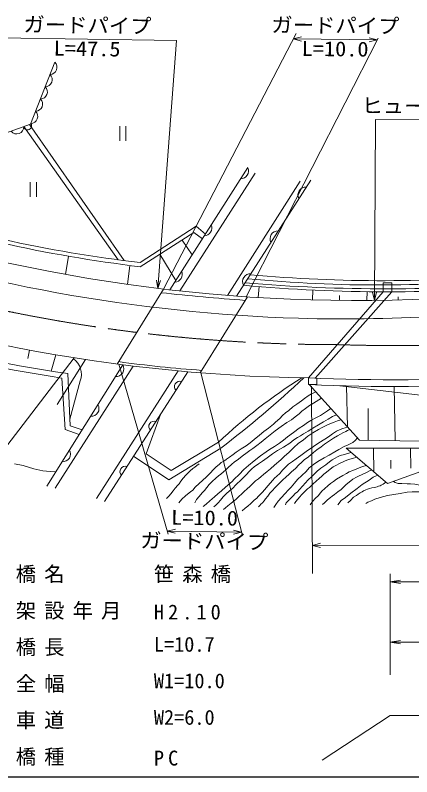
# Model space of a CAD drawing. Units: millimetres at full size, sheet at 1:1000; details may follow other scales. Extents: x 40000 to 680000, y 20000 to 380000.
# Drawn here: x 118859 to 167669, y 205000 to 298820 of the extents above; entities that cross this region are included whole.
import ezdxf
from ezdxf.enums import TextEntityAlignment as Align

# ---------------------------------------------------------------- set-up
doc = ezdxf.new("R2010")
doc.units = ezdxf.units.MM
doc.header["$LTSCALE"] = 1000
doc.linetypes.add('CHAIN', pattern=[18.5, 12, -1.5, 3.5, -1.5])
for name, color, linetype, lineweight in [('M-BGD', 7, 'Continuous', 13), ('M-BGD-HTXT', 7, 'Continuous', 13), ('M-BGD-OTRS1', 7, 'Continuous', 13), ('M-BMK', 2, 'CHAIN', 13), ('M-STR-HTXT', 7, 'Continuous', 13), ('M-STR-STR', 1, 'Continuous', 13), ('M-TTL-BAND', 7, 'Continuous', 25)]:
    doc.layers.add(name, color=color, linetype=linetype, lineweight=lineweight)
doc.styles.add('ＭＳ ゴシック', font='')
doc.styles.get('ＭＳ ゴシック').set_extended_font_data('MS Gothic')

# ---------------------------------------------------------------- blocks, each defined once
blk = doc.blocks.new('open_arrow')
at = {"color": 0, "linetype": 'Continuous', "lineweight": -2}
blk.add_lwpolyline([(7.5, 1.25), (0, 0), (7.5, -1.25)], dxfattribs=at)

msp = doc.modelspace()

# ---------------------------------------------------------------- linework, layer by layer
at = {"layer": 'M-BGD'}
for p, q in [((120735, 285383), (123740, 293026)), ((111802, 282206), (120735, 285383)), ((132248, 268598), (120623, 285343)), ((119919, 285093), (131542, 268690)), ((131717, 283336), (131717, 285152)), ((132480, 283336), (132480, 285152)), ((137894, 264986), (147501, 280062)), ((139133, 264847), (148377, 279363)), ((120712, 276454), (120712, 278270)), ((121475, 276454), (121475, 278270)), ((144968, 264300), (153921, 278375)), ((146106, 264213), (155240, 278512)), ((141128, 272831), (134247, 268352)), ((141128, 272831), (142277, 271865)), ((140856, 272057), (134257, 267831)), ((140856, 272057), (141891, 271260)), ((139390, 271118), (140643, 269301)), ((138630, 266141), (136678, 269381)), ((125432, 269132), (125025, 266890)), ((132673, 265656), (132974, 267991)), ((164168, 264747), (164161, 265844)), ((164161, 265844), (165229, 265844)), ((165229, 265844), (165230, 264745)), ((148867, 265384), (148752, 264037)), ((155498, 264967), (155435, 263747)), ((162160, 264765), (162131, 263681)), ((158771, 264303), (158765, 263686)), ((166009, 263745), (166005, 264145)), ((120396, 256523), (120609, 257568)), ((123289, 254982), (123850, 256989)), ((124022, 250876), (127509, 256400)), ((122741, 240791), (132095, 255760)), ((123762, 240537), (133371, 255601)), ((125630, 248241), (125315, 254673)), ((128841, 239294), (138899, 255005)), ((129863, 238921), (140113, 254895)), ((125020, 247774), (124611, 254127)), ((126849, 253783), (125590, 249059)), ((154946, 254143), (154955, 253344)), ((154955, 253344), (155970, 253334)), ((155031, 253334), (161227, 246480)), ((155970, 253334), (155977, 254099)), ((159636, 253153), (159778, 248082)), ((165487, 253074), (165613, 246399)), ((136733, 249628), (134985, 244789)), ((162311, 250350), (162307, 246460)), ((126724, 247165), (125020, 247774)), ((127088, 247747), (125630, 248241)), ((138037, 242744), (143862, 246208)), ((168695, 246343), (161227, 246480)), ((137749, 241579), (144148, 245476)), ((176649, 245503), (159593, 245463)), ((159593, 245463), (164689, 241123)), ((162948, 245471), (162982, 242577)), ((164689, 241123), (176649, 245503)), ((167538, 242999), (167533, 245481)), ((133433, 244485), (137749, 241579)), ((134985, 244789), (138037, 242744)), ((165113, 242985), (165106, 244001))]:
    msp.add_line(p, q, dxfattribs=at)
for points in [[(138998, 238766), (139363, 239205), (139811, 239593), (140076, 239799), (140420, 240105), (140716, 240329), (141014, 240676), (141518, 241138), (141920, 241520), (142390, 241970), (142840, 242421), (143248, 242852), (143611, 243201), (143943, 243472), (144227, 243697), (144616, 243939), (144867, 244113), (145223, 244373), (145668, 244700), (146071, 245004), (146662, 245398), (147271, 245783), (147790, 246132), (148274, 246544), (148910, 247081), (149458, 247517), (150040, 247928), (150631, 248430), (150900, 248698), (151419, 249155), (151762, 249515), (152137, 249835), (152534, 250141), (153049, 250568), (153538, 250919), (154100, 251312), (154461, 251586), (154928, 251931), (155342, 252179), (155610, 252306), (155871, 252404)], [(140946, 238760), (141188, 239139), (141486, 239533), (141877, 239987), (142151, 240257), (142461, 240627), (142749, 240992), (143105, 241376), (143534, 241784), (143863, 242077), (144150, 242278), (144479, 242552), (144767, 242808), (145041, 243054), (145509, 243497), (145822, 243745), (146337, 244130), (146791, 244482), (147423, 244933), (147752, 245198), (148108, 245459), (148579, 245829), (149118, 246239), (149630, 246637), (150233, 247112), (150854, 247633), (151599, 248139), (152309, 248638), (152846, 248971), (153326, 249335), (153829, 249728), (154135, 250047), (154574, 250385), (155076, 250753), (155562, 251037), (155895, 251243), (156211, 251425), (156557, 251645)], [(141972, 238304), (142348, 238591), (142795, 238985), (143377, 239477), (143807, 239862), (144264, 240238), (144738, 240686), (145546, 241388), (145788, 241683), (146406, 242220), (147014, 242847), (147561, 243331), (148259, 243913), (149066, 244554), (149763, 245027), (150172, 245309), (150774, 245686), (151371, 246084), (151881, 246460), (152373, 246872), (153099, 247418), (153800, 247930), (154350, 248288), (154836, 248647), (155246, 248877), (155872, 249222), (156422, 249523), (156934, 249838), (157306, 250099), (157707, 250373)], [(143317, 238253), (143560, 238467), (143848, 238755), (144131, 239070), (144474, 239495), (144871, 239883), (145191, 240198), (145641, 240564), (146020, 240966), (146723, 241640), (147024, 241969), (147312, 242243), (147641, 242604), (147979, 242919), (148262, 243197), (148796, 243554), (149305, 243893), (149874, 244302), (150539, 244788), (151153, 245179), (151901, 245626), (152651, 246080), (153156, 246503), (153598, 246778), (153962, 247008), (154362, 247259), (154916, 247594), (155492, 247965), (156169, 248367), (156796, 248745), (157372, 249052), (157932, 249369), (158415, 249590)], [(144502, 237921), (144730, 238125), (145018, 238368), (145427, 238694), (145996, 239161), (146342, 239480), (146790, 239883), (147084, 240184), (147365, 240427), (147788, 240784), (148095, 241129), (148446, 241449), (148805, 241704), (149150, 242005), (149419, 242229), (149885, 242606), (150293, 242919), (150785, 243402), (151546, 244056), (151985, 244477), (152549, 244942), (153158, 245560), (153690, 246057), (154336, 246523), (154860, 246958), (155500, 247380), (156187, 247785), (156644, 248032), (157119, 248264), (157590, 248488), (158106, 248698), (158517, 248845), (158978, 248968)], [(146784, 237745), (147161, 238072), (147506, 238347), (147870, 238686), (148286, 239076), (148600, 239338), (148759, 239511), (148990, 239767), (149316, 240074), (149534, 240338), (150003, 240902), (150236, 241181), (150556, 241523), (150793, 241802), (151076, 242044), (151414, 242364), (151775, 242790), (152146, 243161), (152498, 243506), (152984, 243839), (153457, 244171), (154017, 244576), (154663, 245062), (155561, 245691), (156002, 245985), (156437, 246260), (156783, 246465), (157186, 246708), (157601, 247008), (157928, 247251), (158403, 247562), (158847, 247793), (159180, 247908), (159778, 248082)], [(148817, 238254), (148961, 238426), (149104, 238575), (149283, 238729), (149490, 239004), (149678, 239241), (149943, 239568), (150214, 239933), (150475, 240207), (150843, 240632), (151098, 240888), (151414, 241208), (151779, 241587), (152163, 241916), (152574, 242281), (152886, 242552), (153359, 242974), (153787, 243416), (154107, 243735), (154433, 244030), (154954, 244426), (155562, 244947), (155964, 245290), (156512, 245655), (156934, 245965), (157430, 246308), (158037, 246706), (158518, 246990), (158880, 247199), (159196, 247369), (159568, 247538), (159748, 247649), (160053, 247779)], [(150695, 238172), (150952, 238544), (151243, 238949), (151631, 239415), (152062, 239859), (152497, 240344), (152812, 240696), (153241, 241171), (153616, 241605), (154150, 242106), (154669, 242618), (155060, 243049), (155576, 243479), (156117, 243826), (156894, 244301), (157501, 244620), (158182, 245012), (158693, 245318), (159351, 245675), (159848, 245895), (160423, 246199), (160710, 246417), (160991, 246742)], [(152120, 238521), (152216, 238728), (152386, 238905), (152661, 239182), (153062, 239599), (153337, 239881), (153588, 240124), (153815, 240345), (154275, 240855), (154553, 241184), (154934, 241566), (155385, 241984), (155742, 242352), (156042, 242659), (156496, 243024), (157077, 243445), (157528, 243786), (157864, 244034), (158233, 244253), (158520, 244419), (158869, 244589), (159372, 244716), (159760, 244807), (160191, 244954)], [(153251, 238676), (153407, 238930), (153663, 239217), (153882, 239485), (154111, 239725), (154358, 239988), (154590, 240229), (154844, 240464), (155086, 240644), (155530, 241081), (155914, 241402), (156270, 241731), (156581, 242032), (156836, 242279), (157193, 242535), (157619, 242887), (158003, 243166), (158337, 243353), (158761, 243591), (159396, 243869), (159890, 244075), (160365, 244212), (160892, 244356)], [(118759, 243561), (119840, 243337), (121144, 242947), (122264, 242683), (123159, 242607), (123849, 242564)], [(137472, 239274), (137786, 239585), (138006, 239877), (138280, 240238), (138531, 240535), (138869, 240914), (139019, 241104), (139243, 241437), (139517, 241784), (139866, 242157), (140127, 242432), (140405, 242678), (140739, 242971), (140949, 243135), (141227, 243354), (141492, 243555)], [(155174, 238518), (155437, 238902), (155820, 239311), (156140, 239631), (156434, 239964), (156605, 240190), (156966, 240505), (157354, 240848), (157647, 241122), (158026, 241392), (158400, 241661), (159190, 242121), (159651, 242381), (159971, 242564), (160419, 242737), (160926, 242957), (161419, 243135), (161762, 243254), (162100, 243328)], [(156698, 238532), (156926, 238742), (157264, 239067), (157511, 239268), (157685, 239405), (157872, 239551), (158146, 239779), (158571, 240122), (158970, 240400), (159277, 240687), (159603, 241014), (159982, 241301), (160405, 241648), (160872, 241925), (161100, 242020), (161554, 242245), (162024, 242441), (162717, 242802)], [(158577, 238516), (158965, 239028), (159509, 239425), (160157, 239941), (160930, 240522), (161570, 241015), (162414, 241552), (162939, 241891), (163487, 242147)], [(164469, 241310), (164301, 241168), (164141, 241063), (163922, 240930), (163771, 240862), (163565, 240789), (163396, 240716), (163090, 240647), (162757, 240588), (162478, 240510), (162227, 240419), (162030, 240359), (161733, 240222), (161555, 240108), (161336, 239999), (161053, 239820), (160856, 239665), (160518, 239432), (160111, 239040), (159820, 238760)], [(165411, 241387), (165627, 241235), (165992, 241130), (166454, 241116), (167098, 241107), (167504, 241080), (168062, 241043), (168683, 240906), (169529, 240658), (170653, 240356), (171886, 240036), (173232, 239713), (174192, 239503), (175073, 239252), (175786, 239024)], [(162031, 238677), (162251, 238841), (162726, 239010), (163123, 239188), (163763, 239412), (164676, 239636), (166260, 239889), (167088, 240071), (167715, 240121), (168286, 240108), (168785, 240085), (169434, 239938), (170734, 239515), (171406, 239240), (172141, 238978), (172672, 238799)]]:
    msp.add_lwpolyline(points, dxfattribs=at)
for centre, radius, start, end in [((123116, 292400), 884, 271.94857, 45.12664), ((122523, 290891), 884, 271.94857, 45.12664), ((121930, 289382), 884, 271.94857, 45.12664), ((121336, 287873), 884, 271.94857, 45.12664), ((120743, 286363), 884, 271.94857, 45.12664), ((120391, 285188), 481, 191.47219, 37.37505), ((119036, 285074), 884, 217.96209, 1.18861), ((146601, 279651), 979, 270.81852, 22.09769), ((154624, 276687), 959, 86.34181, 208.52122), ((155277, 440901), 174342, 251.59804, 263.07519), ((153542, 433825), 166594, 251.55538, 263.34921), ((160763, 463979), 200302, 251.23372, 274.15262), ((159952, 462211), 200824, 251.15233, 268.21973), ((142088, 272624), 979, 272.89119, 22.09769), ((151181, 271297), 959, 86.34181, 208.52122), ((157760, 456184), 202060, 247.38489, 269.20623), ((153486, 446322), 193708, 247.42255, 261.63788), ((151723, 436989), 184861, 246.8149, 261.56656), ((138451, 266916), 979, 272.89119, 22.09769), ((147800, 266003), 959, 86.34181, 208.52122), ((163602, 435454), 169867, 264.55177, 275.87327), ((164091, 450197), 184082, 264.91771, 275.27992), ((165015, 468870), 204125, 264.92463, 274.87048), ((164579, 473219), 208104, 265.19545, 274.89407), ((159292, 458072), 196667, 268.37432, 273.75971), ((124757, 254614), 2251, 338.33849, 55.89473), ((131274, 255268), 957, 265.0565, 30.94184), ((165236, 484020), 230107, 267.44057, 273.54694), ((139103, 253078), 644, 69.12467, 225.50578), ((189459, 197816), 66490, 122.07588, 133.29674), ((63009, 351591), 133582, 307.40282, 313.16048), ((165242, 454023), 200949, 267.08711, 274.06455), ((128211, 250366), 957, 265.0565, 30.94184), ((135949, 248162), 644, 69.12467, 225.50578), ((124711, 244765), 957, 265.0565, 30.94184), ((132383, 242604), 644, 69.12467, 225.50578)]:
    msp.add_arc(centre, radius, start, end, dxfattribs=at)
at = {"layer": 'M-BGD-HTXT'}
for p, q in [((112555, 238922), (126125, 256615)), ((229193, 244932), (158831, 253177)), ((165028, 230009), (165028, 217548)), ((165028, 229009), (217528, 229009)), ((165028, 221597), (177528, 221597)), ((165028, 212548), (156622, 207039)), ((165028, 212548), (177528, 212548))]:
    msp.add_line(p, q, dxfattribs=at)
at = {"layer": 'M-BGD-OTRS1'}
for p, q in [((154946, 254143), (164168, 264747)), ((165230, 264745), (155773, 254108))]:
    msp.add_line(p, q, dxfattribs=at)
at = {"layer": 'M-BMK'}
for centre, radius, start, end in [((158300, 458738), 200498, 247.53572, 270.03085), ((165879, 492638), 234517, 268.17447, 273.5564)]:
    msp.add_arc(centre, radius, start, end, dxfattribs=at)
at = {"layer": 'M-STR-HTXT'}
for p, q in [((137090, 265080), (153427, 296574)), ((138695, 295709), (116750, 296041)), ((136423, 265161), (138695, 295709)), ((163520, 296004), (147301, 264129)), ((153080, 295906), (154083, 296145)), ((153080, 295906), (163413, 295793)), ((153080, 295906), (154078, 295645)), ((163413, 295793), (162410, 295554)), ((163413, 295793), (162415, 296054)), ((163063, 263689), (163188, 285961)), ((163188, 285961), (180130, 285840)), ((136423, 265161), (136247, 266176)), ((136423, 265161), (136746, 266139)), ((163063, 263689), (162818, 264691)), ((163063, 263689), (163318, 264688)), ((131596, 255824), (137675, 234889)), ((141724, 254761), (146828, 234704)), ((155333, 253133), (155454, 230045)), ((137566, 235264), (138570, 235499)), ((137566, 235264), (146721, 235127)), ((137566, 235264), (138562, 234999)), ((146721, 235127), (145717, 234892)), ((146721, 235127), (145724, 235392)), ((155436, 233511), (156436, 233762)), ((360099, 233611), (155436, 233511)), ((155436, 233511), (156436, 233262))]:
    msp.add_line(p, q, dxfattribs=at)
at = {"layer": 'M-STR-STR'}
for p, q in [((131407, 255849), (137090, 265080)), ((141628, 254768), (147431, 264120))]:
    msp.add_line(p, q, dxfattribs=at)
for centre, radius, start, end in [((166060, 528443), 265421, 263.67474, 265.91842), ((152315, 404536), 149837, 262.0481, 265.98113)]:
    msp.add_arc(centre, radius, start, end, dxfattribs=at)
at = {"layer": 'M-TTL-BAND'}
msp.add_line((40000, 205000), (579000, 205000), dxfattribs=at)

# ---------------------------------------------------------------- block references
at = {"layer": 'M-BGD-HTXT', "xscale": 167, "yscale": 167}
for p in [(165028, 229009), (165028, 221597)]:
    msp.add_blockref('open_arrow', p, dxfattribs=at)

# ---------------------------------------------------------------- texts
at = {"layer": 'M-STR-HTXT', "style": 'ＭＳ ゴシック'}
for s, rotation, width, p in [('ガードパイプ', 359.131, 1.05, (127726, 296125)), ('ガードパイプ', 359.375, 1.05, (158249, 296100)), ('ヒューム管 φ500', 359.592, 1.05, (171660, 286150)), ('L=10.0', 359.143, 1.1, (142147, 235446))]:
    msp.add_text(s, height=1833, rotation=rotation, dxfattribs=dict(at, width=width)).set_placement(p, align=Align.BOTTOM_CENTER)
for s, rotation, width, p in [('L=47.5', 359.131, 1.1, (127719, 295625)), ('L=10.0', 359.375, 1.1, (158244, 295600)), ('ガードパイプ', 359.143, 1.05, (142140, 234946))]:
    msp.add_text(s, height=1833, rotation=rotation, dxfattribs=dict(at, width=width)).set_placement(p, align=Align.TOP_CENTER)
for s, p in [('L=10.7', (135924, 219855)), ('W1=10.0', (135924, 215355)), ('W2=6.0', (135924, 210855))]:
    msp.add_text(s, height=1833, dxfattribs=at).set_placement(p, align=Align.BOTTOM_LEFT)
at = {"layer": 'M-STR-HTXT', "char_height": 1833, "attachment_point": 7, "style": 'ＭＳ ゴシック'}
for s, insert in [('\\T1.4;橋名', (118924, 228855)), ('\\T1.4;笹森橋', (135924, 228855)), ('\\T1.4;架設年月', (118924, 224355)), ('\\T1.4;H2.10', (135924, 224355)), ('\\T1.4;橋長', (118924, 219855)), ('\\T1.4;全幅', (118924, 215355)), ('\\T1.4;車道', (118924, 210855)), ('\\T1.4;橋種', (118924, 206355)), ('\\T1.4;PC', (135924, 206355))]:
    msp.add_mtext(s, dxfattribs=dict(at, insert=insert))

doc.saveas('drawing.dxf')
